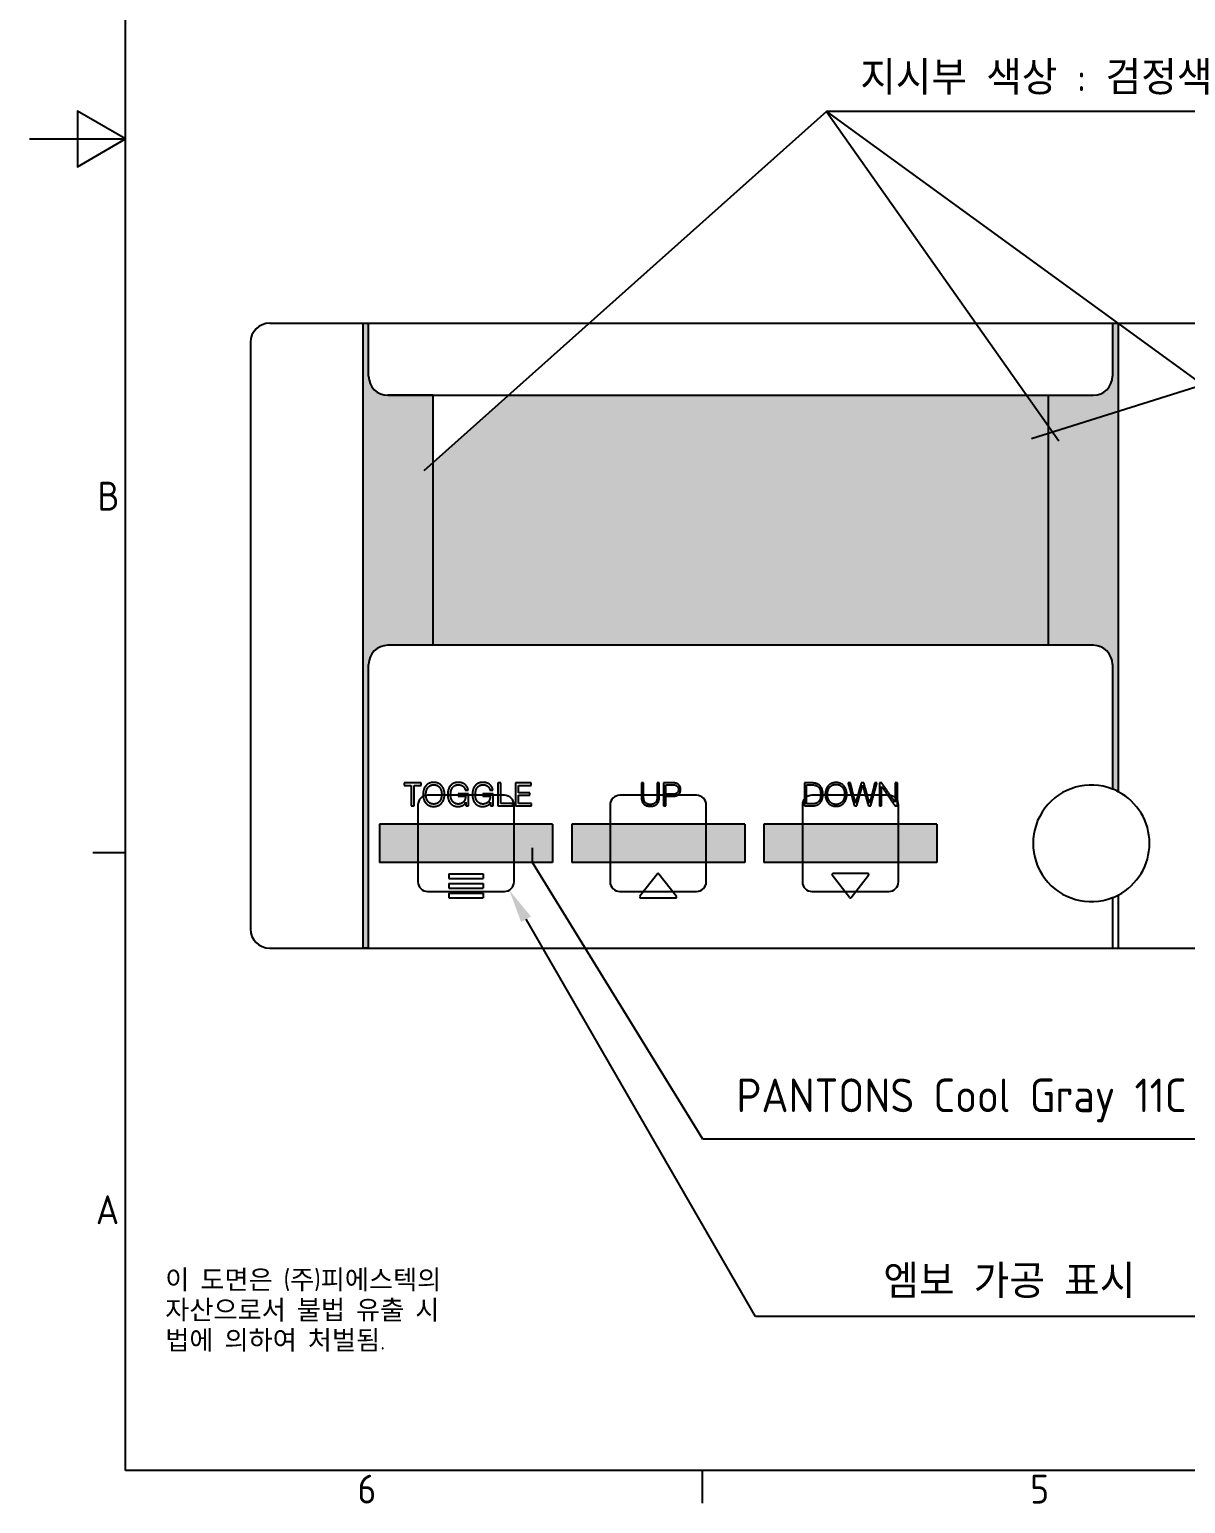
# Model space of a CAD drawing. Header units: millimetres. Extents: x 0 to 420, y 212 to 509.
# Drawn here: x 0 to 120.3, y 218.4 to 371.7 of the extents above; entities that cross this region are included whole.
import ezdxf

# ---------------------------------------------------------------- set-up
doc = ezdxf.new("R2010")
doc.units = ezdxf.units.MM
for name, color, linetype, lineweight in [('AM_5', 3, 'Continuous', 25), ('경계(ISO)', 7, 'Continuous', 25), ('기호(ISO)', 5, 'Continuous', 25)]:
    doc.layers.add(name, color=color, linetype=linetype, lineweight=lineweight)
doc.layers.add('Make2D$visible$lines', color=4, linetype='Continuous')
doc.styles.get("Standard").update_dxf_attribs({"font": 'ISOCP.SHX', "bigfont": 'WHGTXT.SHX'})
doc.styles.add('문자 텍스트_PSTEK_POSCO', font='isocp.shx')

# ---------------------------------------------------------------- blocks, each defined once
blk = doc.blocks.new('경계 Default Border')
at = {"layer": '경계(ISO)'}
for p, q in [((10, 74.25), (6.6, 74.25)), ((70, 10), (70, 6.6))]:
    blk.add_line(p, q, dxfattribs=at)
at = {"layer": '경계(ISO)', "flags": 128}
for points in [[(10, 10), (10, 287), (410, 287), (410, 10), (10, 10)], [(0, 148.5), (10, 148.5), (5, 151.39), (5, 145.61), (10, 148.5)]]:
    blk.add_lwpolyline(points, dxfattribs=at)
at = {"layer": '경계(ISO)', "color": 2, "char_height": 3, "attachment_point": 7, "style": '문자 텍스트_PSTEK_POSCO'}
for s, insert in [('B', (7.08, 109.85)), ('A', (6.91, 35.62)), ('6', (34.14, 6.57)), ('5', (104.14, 6.57))]:
    blk.add_mtext(s, dxfattribs=dict(at, insert=insert))
blk = doc.blocks.new('*S16')
at = {"layer": 'AM_5'}
for p, q in [((52.33, 285.04), (52.33, 286.59)), ((70.08, 256.27), (52.33, 285.04)), ((123.76, 256.27), (70.08, 256.27))]:
    blk.add_line(p, q, dxfattribs=at)
at = {"layer": 'AM_5', "color": 2, "insert": (73.58, 258.02), "char_height": 3.5, "attachment_point": 7}
blk.add_mtext('PANTONS Cool Gray 11C', dxfattribs=at)
blk = doc.blocks.new('*S19')
at = {"layer": 'AM_5'}
for p, q in [((75.56, 237.81), (51.68, 279.14)), ((134.69, 237.81), (75.56, 237.81))]:
    blk.add_line(p, q, dxfattribs=at)
at = {"layer": 'AM_5', "linetype": 'Continuous'}
blk.add_trace([(52.18, 279.43), (51.17, 278.85), (49.93, 282.17)], dxfattribs=at)
at = {"layer": 'AM_5', "color": 2, "insert": (134.69, 239.73), "char_height": 3.5, "attachment_point": 9}
blk.add_mtext('엠보 가공 표시   "     "', dxfattribs=at)
blk = doc.blocks.new('*S20')
at = {"layer": 'AM_5'}
for p, q in [((82.95, 363.16), (41.05, 325.77)), ((95.49, 363.16), (82.95, 363.16))]:
    blk.add_line(p, q, dxfattribs=at)
at = {"layer": 'AM_5', "linetype": 'Continuous'}
blk.add_trace([(40.66, 326.21), (41.43, 325.34), (38.43, 323.44)], dxfattribs=at)
blk = doc.blocks.new('*S21')
at = {"layer": 'AM_5'}
for p, q in [((128.92, 363.16), (82.95, 363.16)), ((82.95, 363.16), (107.13, 328.91))]:
    blk.add_line(p, q, dxfattribs=at)
at = {"layer": 'AM_5', "linetype": 'Continuous'}
blk.add_trace([(106.65, 328.57), (107.61, 329.24), (109.15, 326.05)], dxfattribs=at)
at = {"layer": 'AM_5', "color": 2, "insert": (86.45, 364.91), "char_height": 3.5, "attachment_point": 7}
blk.add_mtext('지시부 색상 : 검정색 ', dxfattribs=at)
blk = doc.blocks.new('*S22')
at = {"layer": 'AM_5'}
for p, q in [((93.23, 363.16), (82.95, 363.16)), ((82.95, 363.16), (127, 331.15))]:
    blk.add_line(p, q, dxfattribs=at)
at = {"layer": 'AM_5', "linetype": 'Continuous'}
blk.add_trace([(126.66, 330.68), (127.34, 331.63), (129.83, 329.1)], dxfattribs=at)
blk = doc.blocks.new('*S24')
at = {"layer": 'AM_5'}
for p, q in [((170.58, 349.99), (104.28, 329.11)), ((192.96, 349.99), (170.58, 349.99))]:
    blk.add_line(p, q, dxfattribs=at)
at = {"layer": 'AM_5', "linetype": 'Continuous'}
blk.add_trace([(104.11, 329.67), (104.46, 328.55), (100.94, 328.06)], dxfattribs=at)

msp = doc.modelspace()

# ---------------------------------------------------------------- hatches: boundary and pattern name
h = msp.add_hatch(color=250)
h.dxf.hatch_style = 1
h.paths.add_polyline_path([(41.997, 333.639), (37.297, 333.639, -0.4142136), (35.297, 335.639), (35.297, 341.139), (34.697, 341.139), (34.697, 276.139), (35.297, 276.139), (35.297, 305.639, -0.4142136), (37.297, 307.639), (41.997, 307.639)])
h = msp.add_hatch(color=250)
h.dxf.hatch_style = 1
h.paths.add_polyline_path([(113.297, 341.139), (112.697, 341.139), (112.697, 335.639, -0.4142136), (110.697, 333.639), (105.997, 333.639), (105.997, 307.639), (110.697, 307.639, -0.4142136), (112.697, 305.639), (112.697, 292.686, -0.0271986), (113.297, 292.414)])
h = msp.add_hatch(color=1)
h.dxf.hatch_style = 1
h.paths.add_polyline_path([(105.997, 307.639), (105.997, 333.639), (49.864, 333.639), (41.997, 326.62), (41.997, 307.639)])
h = msp.add_hatch(color=252)
h.dxf.hatch_style = 1
h.paths.add_polyline_path([(94.427, 289.039), (90.427, 289.039), (90.427, 285.039), (94.427, 285.039)])
h.paths.add_polyline_path([(90.427, 289.039), (80.427, 289.039), (80.427, 285.039), (90.427, 285.039)])
h.paths.add_polyline_path([(80.427, 289.039), (76.427, 289.039), (76.427, 285.039), (80.427, 285.039)])
h.paths.add_polyline_path([(74.427, 289.039), (70.427, 289.039), (70.427, 285.039), (74.427, 285.039)])
h.paths.add_polyline_path([(70.427, 289.039), (60.427, 289.039), (60.427, 285.039), (70.427, 285.039)])
h.paths.add_polyline_path([(60.427, 289.039), (56.427, 289.039), (56.427, 285.039), (60.427, 285.039)])
h.paths.add_polyline_path([(54.427, 289.039), (50.427, 289.039), (50.427, 285.039), (54.427, 285.039)])
h.paths.add_polyline_path([(50.427, 289.039), (40.427, 289.039), (40.427, 285.039), (50.427, 285.039)])
h.paths.add_polyline_path([(40.427, 289.039), (36.427, 289.039), (36.427, 285.039), (40.427, 285.039)])

# ---------------------------------------------------------------- linework, layer by layer
for p, q in [((24.997, 341.139), (205.997, 341.139)), ((34.697, 341.139), (34.697, 276.139)), ((34.697, 341.139), (35.297, 341.139)), ((35.297, 335.639), (35.297, 341.139)), ((112.697, 341.139), (112.697, 335.639)), ((112.697, 341.139), (113.297, 341.139)), ((113.297, 341.139), (113.297, 292.414)), ((22.997, 339.139), (22.997, 278.139)), ((37.297, 333.639), (105.997, 333.639)), ((41.997, 333.639), (37.297, 333.639)), ((41.997, 307.639), (41.997, 333.639)), ((105.997, 333.639), (105.997, 307.639)), ((105.997, 333.639), (110.697, 333.639)), ((105.997, 307.639), (37.297, 307.639)), ((41.997, 307.639), (37.297, 307.639)), ((110.697, 307.639), (105.997, 307.639)), ((35.297, 276.139), (35.297, 305.639)), ((112.697, 305.639), (112.697, 292.686)), ((36.427, 289.039), (36.427, 285.039)), ((54.427, 289.039, -0.005), (36.427, 289.039, -0.005)), ((54.427, 289.039), (54.427, 285.039)), ((56.427, 289.039, -0.005), (56.427, 285.039, -0.005)), ((74.427, 289.039, -0.005), (56.427, 289.039, -0.005)), ((74.427, 289.039, -0.005), (74.427, 285.039, -0.005)), ((76.427, 289.039, -0.005), (76.427, 285.039, -0.005)), ((94.427, 289.039, -0.005), (76.427, 289.039, -0.005)), ((94.427, 289.039, -0.005), (94.427, 285.039, -0.005)), ((54.427, 285.039, -0.005), (36.427, 285.039, -0.005)), ((43.627, 283.867, -0.01), (47.227, 283.867, -0.01)), ((43.627, 283.867, -0.01), (43.627, 283.367, -0.01)), ((47.227, 283.867, -0.01), (47.227, 283.367, -0.01)), ((74.427, 285.039, -0.005), (56.427, 285.039, -0.005)), ((65.349, 283.861, -0.01), (63.527, 281.529, -0.01)), ((65.506, 283.861, -0.01), (67.328, 281.529, -0.01)), ((94.427, 285.039, -0.005), (76.427, 285.039, -0.005)), ((85.349, 281.406, -0.01), (83.527, 283.738, -0.01)), ((87.249, 283.899, -0.01), (83.605, 283.899, -0.01)), ((85.506, 281.406, -0.01), (87.328, 283.738, -0.01)), ((43.627, 283.367, -0.01), (47.227, 283.367, -0.01)), ((43.627, 282.867, -0.01), (47.227, 282.867, -0.01)), ((43.627, 282.867, -0.01), (43.627, 282.367, -0.01)), ((43.627, 282.367, -0.01), (47.227, 282.367, -0.01)), ((47.227, 282.867, -0.01), (47.227, 282.367, -0.01)), ((43.627, 281.867, -0.01), (47.227, 281.867, -0.01)), ((43.627, 281.867, -0.01), (43.627, 281.367, -0.01)), ((43.627, 281.367, -0.01), (47.227, 281.367, -0.01)), ((47.227, 281.867, -0.01), (47.227, 281.367, -0.01)), ((63.605, 281.367, -0.01), (67.249, 281.367, -0.01)), ((112.697, 281.392), (112.697, 276.139)), ((113.297, 281.664), (113.297, 276.139)), ((24.997, 276.139), (205.997, 276.139)), ((35.297, 276.139), (34.697, 276.139))]:
    msp.add_line(p, q)
at = {"color": 6}
for points in [[(41.427, 282.039), (49.427, 282.039, 0.4142136), (50.427, 283.039), (50.427, 291.039, 0.4142136), (49.427, 292.039), (41.427, 292.039, 0.4142136), (40.427, 291.039), (40.427, 283.039, 0.4142136)], [(61.427, 282.039), (69.427, 282.039, 0.4142136), (70.427, 283.039), (70.427, 291.039, 0.4142136), (69.427, 292.039), (61.427, 292.039, 0.4142136), (60.427, 291.039), (60.427, 283.039, 0.4142136)], [(81.427, 282.039), (89.427, 282.039, 0.4142136), (90.427, 283.039), (90.427, 291.039, 0.4142136), (89.427, 292.039), (81.427, 292.039, 0.4142136), (80.427, 291.039), (80.427, 283.039, 0.4142136)]]:
    msp.add_lwpolyline(points, format="xyb", close=True, dxfattribs=at)
for centre, radius, start, end in [((24.997, 339.139), 2, 90, 180), ((37.297, 335.639), 2, 180, 270), ((110.697, 335.639), 2, 270, 0), ((37.297, 305.639), 2, 90, 180), ((110.697, 305.639), 2, 360, 90), ((110.497, 287.039, -0.005), 6.06, 68.71477, 291.28523), ((110.497, 287.039, -0.005), 6.06, 62.48286, 68.71477), ((110.497, 287.039, -0.005), 6.06, 297.51714, 62.48286), ((65.427, 283.799, -0.01), 0.1, 38, 142), ((83.605, 283.799, -0.01), 0.1, 90, 218), ((87.249, 283.799, -0.01), 0.1, 322, 90), ((63.605, 281.467, -0.01), 0.1, 142, 270), ((67.249, 281.467, -0.01), 0.1, 270, 38), ((85.427, 281.467, -0.01), 0.1, 218, 322), ((24.997, 278.139), 2, 180, 270)]:
    msp.add_arc(centre, radius, start, end)
for centre, start, end in [((110.497, 287.039, -0.01), 62.48286, 68.71477), ((110.497, 287.039, -0.005), 291.28523, 297.51714)]:
    msp.add_arc(centre, 6.06, start, end, dxfattribs=at)
at = {"layer": 'Make2D$visible$lines'}
for points in [[(40.758, 293.32, -0.003), (39.875, 293.32, -0.003), (38.991, 293.32, -0.003)], [(38.991, 293.32, -0.003), (38.991, 293.194, -0.003), (38.991, 293.068, -0.003)], [(38.991, 293.068, -0.003), (39.358, 293.068, -0.003), (39.725, 293.068, -0.003)], [(39.725, 293.068, -0.003), (39.725, 292.003, -0.003), (39.725, 290.939, -0.003)], [(40.024, 290.939, -0.003), (40.024, 292.003, -0.003), (40.024, 293.068, -0.003)], [(40.024, 293.068, -0.003), (40.391, 293.068, -0.003), (40.758, 293.068, -0.003)], [(40.758, 293.068, -0.003), (40.758, 293.194, -0.003), (40.758, 293.32, -0.003)], [(49.044, 293.32, -0.003), (48.894, 293.32, -0.003), (48.744, 293.32, -0.003)], [(48.744, 293.32, -0.003), (48.744, 292.13, -0.003), (48.744, 290.939, -0.003)], [(49.044, 291.191, -0.003), (49.044, 292.256, -0.003), (49.044, 293.32, -0.003)], [(52.211, 293.32, -0.003), (51.4, 293.32, -0.003), (50.589, 293.32, -0.003)], [(50.589, 293.32, -0.003), (50.589, 292.13, -0.003), (50.589, 290.939, -0.003)], [(50.889, 292.295, -0.003), (50.889, 292.682, -0.003), (50.889, 293.068, -0.003)], [(50.889, 293.068, -0.003), (51.55, 293.068, -0.003), (52.211, 293.068, -0.003)], [(52.211, 293.068, -0.003), (52.211, 293.194, -0.003), (52.211, 293.32, -0.003)], [(63.911, 293.322, -0.003), (63.798, 293.322, -0.003), (63.685, 293.322, -0.003)], [(65.542, 293.322, -0.003), (65.429, 293.322, -0.003), (65.315, 293.322, -0.003)], [(65.992, 293.32, -0.003), (65.992, 292.13, -0.003), (65.992, 290.939, -0.003)], [(66.219, 292.151, -0.003), (66.219, 292.638, -0.003), (66.219, 293.125, -0.003)], [(81.47, 293.32, -0.003), (81.058, 293.32, -0.003), (80.645, 293.32, -0.003)], [(80.645, 293.32, -0.003), (80.645, 292.13, -0.003), (80.645, 290.94, -0.003)], [(80.872, 291.136, -0.003), (80.872, 292.13, -0.003), (80.872, 293.125, -0.003)], [(85.426, 293.322, -0.003), (85.304, 293.322, -0.003), (85.183, 293.322, -0.003)], [(85.183, 293.322, -0.003), (85.513, 292.13, -0.003), (85.843, 290.939, -0.003)], [(85.969, 291.229, -0.003), (85.698, 292.276, -0.003), (85.426, 293.322, -0.003)], [(86.553, 293.322, -0.003), (86.261, 292.276, -0.003), (85.969, 291.229, -0.003)], [(86.089, 290.939, -0.003), (86.391, 292.008, -0.003), (86.693, 293.078, -0.003)], [(86.836, 293.322, -0.003), (86.694, 293.322, -0.003), (86.553, 293.322, -0.003)], [(86.693, 293.078, -0.003), (86.996, 292.008, -0.003), (87.3, 290.939, -0.003)], [(87.423, 291.229, -0.003), (87.129, 292.276, -0.003), (86.836, 293.322, -0.003)], [(87.97, 293.322, -0.003), (87.696, 292.276, -0.003), (87.423, 291.229, -0.003)], [(87.54, 290.939, -0.003), (87.868, 292.13, -0.003), (88.196, 293.322, -0.003)], [(88.196, 293.322, -0.003), (88.083, 293.322, -0.003), (87.97, 293.322, -0.003)], [(88.699, 293.322, -0.003), (88.572, 293.322, -0.003), (88.445, 293.322, -0.003)], [(88.445, 293.322, -0.003), (88.445, 292.13, -0.003), (88.445, 290.939, -0.003)], [(88.672, 290.939, -0.003), (88.674, 291.947, -0.003), (88.675, 292.955, -0.003)], [(88.675, 292.955, -0.003), (89.37, 291.947, -0.003), (90.065, 290.939, -0.003)], [(90.088, 291.306, -0.003), (89.393, 292.314, -0.003), (88.699, 293.322, -0.003)], [(90.091, 293.322, -0.003), (90.09, 292.314, -0.003), (90.088, 291.306, -0.003)], [(90.318, 293.322, -0.003), (90.205, 293.322, -0.003), (90.091, 293.322, -0.003)], [(90.318, 290.939, -0.003), (90.318, 292.13, -0.003), (90.318, 293.322, -0.003)], [(45.67, 292.201, -0.003), (45.135, 292.201, -0.003), (44.601, 292.201, -0.003)], [(44.601, 292.201, -0.003), (44.601, 292.074, -0.003), (44.601, 291.948, -0.003)], [(44.601, 291.948, -0.003), (44.991, 291.948, -0.003), (45.382, 291.948, -0.003)], [(45.347, 292.584, -0.003), (45.496, 292.584, -0.003), (45.645, 292.584, -0.003)], [(45.401, 291.335, -0.003), (45.401, 291.137, -0.003), (45.401, 290.939, -0.003)], [(45.67, 290.939, -0.003), (45.67, 291.57, -0.003), (45.67, 292.201, -0.003)], [(48.24, 292.201, -0.003), (47.705, 292.201, -0.003), (47.171, 292.201, -0.003)], [(47.171, 292.201, -0.003), (47.171, 292.074, -0.003), (47.171, 291.948, -0.003)], [(47.171, 291.948, -0.003), (47.562, 291.948, -0.003), (47.952, 291.948, -0.003)], [(47.918, 292.584, -0.003), (48.067, 292.584, -0.003), (48.215, 292.584, -0.003)], [(47.972, 291.335, -0.003), (47.972, 291.137, -0.003), (47.972, 290.939, -0.003)], [(48.24, 290.939, -0.003), (48.24, 291.57, -0.003), (48.24, 292.201, -0.003)], [(52.083, 292.295, -0.003), (51.486, 292.295, -0.003), (50.889, 292.295, -0.003)], [(50.889, 291.191, -0.003), (50.889, 291.617, -0.003), (50.889, 292.043, -0.003)], [(50.889, 292.043, -0.003), (51.486, 292.043, -0.003), (52.083, 292.043, -0.003)], [(52.083, 292.043, -0.003), (52.083, 292.169, -0.003), (52.083, 292.295, -0.003)], [(66.219, 290.939, -0.003), (66.219, 291.447, -0.003), (66.219, 291.956, -0.003)], [(39.725, 290.939, -0.003), (39.875, 290.939, -0.003), (40.024, 290.939, -0.003)], [(45.401, 290.939, -0.003), (45.536, 290.939, -0.003), (45.67, 290.939, -0.003)], [(47.972, 290.939, -0.003), (48.106, 290.939, -0.003), (48.24, 290.939, -0.003)], [(48.744, 290.939, -0.003), (49.515, 290.939, -0.003), (50.286, 290.939, -0.003)], [(50.286, 291.191, -0.003), (49.665, 291.191, -0.003), (49.044, 291.191, -0.003)], [(50.286, 290.939, -0.003), (50.286, 291.065, -0.003), (50.286, 291.191, -0.003)], [(50.589, 290.939, -0.003), (51.416, 290.939, -0.003), (52.243, 290.939, -0.003)], [(52.243, 291.191, -0.003), (51.566, 291.191, -0.003), (50.889, 291.191, -0.003)], [(52.243, 290.939, -0.003), (52.243, 291.065, -0.003), (52.243, 291.191, -0.003)], [(65.992, 290.939, -0.003), (66.106, 290.939, -0.003), (66.219, 290.939, -0.003)], [(80.645, 290.94, -0.003), (81.058, 290.94, -0.003), (81.47, 290.94, -0.003)], [(85.843, 290.939, -0.003), (85.966, 290.939, -0.003), (86.089, 290.939, -0.003)], [(87.3, 290.939, -0.003), (87.42, 290.939, -0.003), (87.54, 290.939, -0.003)], [(88.445, 290.939, -0.003), (88.559, 290.939, -0.003), (88.672, 290.939, -0.003)], [(90.065, 290.939, -0.003), (90.192, 290.939, -0.003), (90.318, 290.939, -0.003)]]:
    msp.add_open_spline(points, degree=2, dxfattribs=at)
for points, weights, knots in [([(43.194, 292.126, -0.003), (43.196, 292.375, -0.003), (43.124, 292.612, -0.003), (43.056, 292.833, -0.003), (42.91, 293.012, -0.003), (42.761, 293.191, -0.003), (42.549, 293.285, -0.003), (42.313, 293.388, -0.003), (42.055, 293.383, -0.003), (41.812, 293.387, -0.003), (41.59, 293.287, -0.003), (41.384, 293.193, -0.003), (41.241, 293.017, -0.003), (41.096, 292.838, -0.003), (41.027, 292.617, -0.003), (40.953, 292.377, -0.003), (40.955, 292.126, -0.003)], [1, 0.988558231012, 1, 0.980821970366, 1, 0.973650772568, 1, 0.97708571506, 1, 0.976006851547, 1, 0.973999354789, 1, 0.982088549591, 1, 0.988033903574, 1], [6.3123179, 6.3123179, 6.3123179, 6.7229892, 6.7229892, 7.1034244, 7.1034244, 7.4836426, 7.4836426, 7.9063392, 7.9063392, 8.3057368, 8.3057368, 8.6760655, 8.6760655, 9.0566907, 9.0566907, 9.4714912, 9.4714912, 9.4714912]), ([(42.068, 291.128, -0.003), (41.881, 291.124, -0.003), (41.71, 291.203, -0.003), (41.557, 291.278, -0.003), (41.456, 291.417, -0.003), (41.351, 291.562, -0.003), (41.305, 291.736, -0.003), (41.253, 291.928, -0.003), (41.254, 292.126, -0.003), (41.253, 292.325, -0.003), (41.305, 292.516, -0.003), (41.351, 292.69, -0.003), (41.457, 292.836, -0.003), (41.557, 292.975, -0.003), (41.71, 293.053, -0.003)], [1, 0.97376962427, 1, 0.970173088015, 1, 0.983571486181, 1, 0.99076400752, 1, 0.990783724209, 1, 0.983548068458, 1, 0.972564830808, 1], [4.8701129, 4.8701129, 4.8701129, 5.1772962, 5.1772962, 5.4565345, 5.4565345, 5.7529726, 5.7529726, 6.081917, 6.081917, 6.4102463, 6.4102463, 6.7072417, 6.7072417, 6.9874991, 6.9874991, 6.9874991]), ([(41.71, 293.053, -0.003), (41.876, 293.135, -0.003), (42.061, 293.131, -0.003), (42.432, 293.148, -0.003), (42.671, 292.864, -0.003), (42.918, 292.536, -0.003), (42.894, 292.126, -0.003), (42.896, 291.931, -0.003), (42.846, 291.742, -0.003), (42.801, 291.568, -0.003), (42.695, 291.424, -0.003), (42.592, 291.284, -0.003), (42.436, 291.207, -0.003), (42.261, 291.124, -0.003), (42.068, 291.128, -0.003)], [1, 0.971339990424, 1, 0.896910275354, 1, 0.938462478034, 1, 0.99132513456, 1, 0.982209027531, 1, 0.971956934949, 1, 0.972762729692, 1], [2.1173862, 2.1173862, 2.1173862, 2.4205038, 2.4205038, 2.9948763, 2.9948763, 3.65048, 3.65048, 3.9746604, 3.9746604, 4.2696671, 4.2696671, 4.5538703, 4.5538703, 4.8701129, 4.8701129, 4.8701129]), ([(45.645, 292.584, -0.003), (45.594, 292.956, -0.003), (45.297, 293.186, -0.003), (44.996, 293.395, -0.003), (44.63, 293.383, -0.003), (44.378, 293.388, -0.003), (44.147, 293.29, -0.003), (43.941, 293.201, -0.003), (43.799, 293.027, -0.003), (43.657, 292.85, -0.003), (43.593, 292.633, -0.003), (43.522, 292.393, -0.003), (43.525, 292.142, -0.003), (43.525, 291.53, -0.003), (43.811, 291.203, -0.003), (44.112, 290.859, -0.003), (44.569, 290.876, -0.003), (44.864, 290.864, -0.003), (45.127, 291.001, -0.003), (45.335, 291.109, -0.003), (45.401, 291.335, -0.003)], [1, 0.925567984418, 1, 0.949188922821, 1, 0.977933218709, 1, 0.971915898031, 1, 0.980856198281, 1, 0.989126038938, 1, 1, 1, 0.902391592674, 1, 0.966216763572, 1, 0.91954807313, 1], [5.1787213, 5.1787213, 5.1787213, 5.7731231, 5.7731231, 6.3625458, 6.3625458, 6.7754361, 6.7754361, 7.1422819, 7.1422819, 7.5151921, 7.5151921, 7.9293878, 7.9293878, 8.9293878, 8.9293878, 9.6402256, 9.6402256, 10.1221523, 10.1221523, 10.4924187, 10.4924187, 10.4924187]), ([(45.382, 291.948, -0.003), (45.383, 291.721, -0.003), (45.285, 291.516, -0.003), (45.192, 291.322, -0.003), (45.002, 291.222, -0.003), (44.821, 291.127, -0.003), (44.616, 291.128, -0.003), (44.445, 291.126, -0.003), (44.29, 291.198, -0.003), (44.142, 291.269, -0.003), (44.039, 291.397, -0.003), (43.931, 291.53, -0.003), (43.879, 291.694, -0.003), (43.823, 291.87, -0.003), (43.825, 292.056, -0.003), (43.822, 292.283, -0.003), (43.875, 292.505, -0.003), (43.919, 292.689, -0.003), (44.028, 292.844, -0.003), (44.127, 292.984, -0.003), (44.282, 293.057, -0.003), (44.455, 293.136, -0.003), (44.646, 293.131, -0.003), (44.894, 293.136, -0.003), (45.096, 292.991, -0.003), (45.302, 292.838, -0.003), (45.347, 292.584, -0.003)], [1, 0.975065634302, 1, 0.949683545688, 1, 0.97088771388, 1, 0.974568389385, 1, 0.975586735188, 1, 0.982435705912, 1, 0.987629607144, 1, 0.992308406818, 1, 0.982079138088, 1, 0.968449990801, 1, 0.974885129466, 1, 0.949177915074, 1, 0.929493003565, 1], [0.6508742, 0.6508742, 0.6508742, 1.0233972, 1.0233972, 1.3691549, 1.3691549, 1.7033468, 1.7033468, 1.983781, 1.983781, 2.2526066, 2.2526066, 2.5352737, 2.5352737, 2.8415823, 2.8415823, 3.2191464, 3.2191464, 3.5312022, 3.5312022, 3.810403, 3.810403, 4.1226967, 4.1226967, 4.5222948, 4.5222948, 4.9304857, 4.9304857, 4.9304857]), ([(48.215, 292.584, -0.003), (48.164, 292.956, -0.003), (47.867, 293.186, -0.003), (47.566, 293.395, -0.003), (47.2, 293.383, -0.003), (46.949, 293.388, -0.003), (46.717, 293.29, -0.003), (46.512, 293.201, -0.003), (46.37, 293.027, -0.003), (46.227, 292.85, -0.003), (46.163, 292.633, -0.003), (46.093, 292.393, -0.003), (46.095, 292.142, -0.003), (46.095, 291.53, -0.003), (46.382, 291.203, -0.003), (46.682, 290.859, -0.003), (47.139, 290.876, -0.003), (47.435, 290.864, -0.003), (47.697, 291.001, -0.003), (47.906, 291.109, -0.003), (47.972, 291.335, -0.003)], [1, 0.925567984418, 1, 0.949188922821, 1, 0.977933218709, 1, 0.971915898031, 1, 0.980856198281, 1, 0.989126038938, 1, 1, 1, 0.902391592674, 1, 0.966216763572, 1, 0.919548073131, 1], [5.1787213, 5.1787213, 5.1787213, 5.7731231, 5.7731231, 6.3625458, 6.3625458, 6.7754361, 6.7754361, 7.1422819, 7.1422819, 7.5151921, 7.5151921, 7.9293878, 7.9293878, 8.9293878, 8.9293878, 9.6402256, 9.6402256, 10.1221523, 10.1221523, 10.4924187, 10.4924187, 10.4924187]), ([(47.952, 291.948, -0.003), (47.953, 291.721, -0.003), (47.856, 291.516, -0.003), (47.762, 291.322, -0.003), (47.573, 291.222, -0.003), (47.391, 291.127, -0.003), (47.187, 291.128, -0.003), (47.015, 291.126, -0.003), (46.86, 291.198, -0.003), (46.712, 291.269, -0.003), (46.609, 291.397, -0.003), (46.501, 291.53, -0.003), (46.45, 291.694, -0.003), (46.394, 291.87, -0.003), (46.395, 292.056, -0.003), (46.392, 292.283, -0.003), (46.446, 292.505, -0.003), (46.489, 292.689, -0.003), (46.598, 292.844, -0.003), (46.697, 292.984, -0.003), (46.852, 293.057, -0.003), (47.026, 293.136, -0.003), (47.216, 293.131, -0.003), (47.464, 293.136, -0.003), (47.666, 292.991, -0.003), (47.873, 292.838, -0.003), (47.918, 292.584, -0.003)], [1, 0.975065634302, 1, 0.949683545688, 1, 0.97088771388, 1, 0.974568389386, 1, 0.975586735188, 1, 0.982435705912, 1, 0.987629607144, 1, 0.992308406818, 1, 0.982079138088, 1, 0.968449990801, 1, 0.974885129466, 1, 0.949177915074, 1, 0.929493003565, 1], [0.6508742, 0.6508742, 0.6508742, 1.0233972, 1.0233972, 1.3691549, 1.3691549, 1.7033468, 1.7033468, 1.983781, 1.983781, 2.2526066, 2.2526066, 2.5352737, 2.5352737, 2.8415823, 2.8415823, 3.2191464, 3.2191464, 3.5312022, 3.5312022, 3.810403, 3.810403, 4.1226967, 4.1226967, 4.5222948, 4.5222948, 4.9304857, 4.9304857, 4.9304857]), ([(63.685, 293.322, -0.003), (63.685, 292.562, -0.003), (63.685, 291.801, -0.003), (63.67, 291.442, -0.003), (63.899, 291.165, -0.003), (64.118, 290.905, -0.003), (64.612, 290.894, -0.003)], [1, 1, 1, 0.933363532954, 1, 1, 1], [2.6551085, 2.6551085, 2.6551085, 3.6551085, 3.6551085, 4.2280228, 4.2280228, 5.2280228, 5.2280228, 5.2280228]), ([(64.612, 291.09, -0.003), (64.317, 291.067, -0.003), (64.096, 291.263, -0.003), (63.912, 291.441, -0.003), (63.911, 291.851, -0.003), (63.911, 292.587, -0.003), (63.911, 293.322, -0.003)], [1, 0.920787027499, 1, 1, 1, 1, 1], [10.4585291, 10.4585291, 10.4585291, 10.9246616, 10.9246616, 11.9246616, 11.9246616, 12.9246616, 12.9246616, 12.9246616]), ([(64.612, 290.894, -0.003), (65.107, 290.905, -0.003), (65.327, 291.165, -0.003), (65.557, 291.442, -0.003), (65.542, 291.801, -0.003), (65.542, 292.562, -0.003), (65.542, 293.322, -0.003)], [1, 1, 1, 0.933070818813, 1, 1, 1], [5.2280228, 5.2280228, 5.2280228, 6.2280228, 6.2280228, 6.8011093, 6.8011093, 7.8011093, 7.8011093, 7.8011093]), ([(65.315, 293.322, -0.003), (65.315, 292.587, -0.003), (65.315, 291.851, -0.003), (65.315, 291.441, -0.003), (65.131, 291.263, -0.003), (64.908, 291.067, -0.003), (64.612, 291.09, -0.003)], [1, 1, 1, 1, 1, 0.92120924598, 1], [7.9900853, 7.9900853, 7.9900853, 8.9900853, 8.9900853, 9.9900853, 9.9900853, 10.4585291, 10.4585291, 10.4585291]), ([(67.758, 292.638, -0.003), (67.772, 292.932, -0.003), (67.564, 293.141, -0.003), (67.343, 293.334, -0.003), (67.05, 293.32, -0.003), (66.521, 293.32, -0.003), (65.992, 293.32, -0.003)], [1, 0.915067146168, 1, 0.927739228376, 1, 1, 1], [4.9475042, 4.9475042, 4.9475042, 5.4093515, 5.4093515, 5.8742903, 5.8742903, 6.8742903, 6.8742903, 6.8742903]), ([(66.219, 293.125, -0.003), (66.61, 293.125, -0.003), (67, 293.125, -0.003), (67.214, 293.136, -0.003), (67.383, 293.004, -0.003), (67.544, 292.856, -0.003), (67.531, 292.638, -0.003)], [1, 1, 1, 0.936897579583, 1, 0.903894934156, 1], [2.4935461, 2.4935461, 2.4935461, 3.4935461, 3.4935461, 3.8354552, 3.8354552, 4.1753848, 4.1753848, 4.1753848]), ([(83.937, 293.366, -0.003), (83.375, 293.35, -0.003), (83.095, 292.991, -0.003), (82.802, 292.61, -0.003), (82.815, 292.13, -0.003), (82.802, 291.651, -0.003), (83.095, 291.27, -0.003), (83.375, 290.911, -0.003), (83.937, 290.894, -0.003)], [1, 1, 1, 0.942615534252, 1, 0.942619095166, 1, 1, 1], [5.5374687, 5.5374687, 5.5374687, 6.5374687, 6.5374687, 7.3063499, 7.3063499, 8.0752433, 8.0752433, 9.0752433, 9.0752433, 9.0752433]), ([(83.937, 291.09, -0.003), (83.509, 291.072, -0.003), (83.253, 291.416, -0.003), (83.031, 291.739, -0.003), (83.041, 292.13, -0.003), (83.031, 292.522, -0.003), (83.253, 292.845, -0.003), (83.509, 293.189, -0.003), (83.937, 293.171, -0.003)], [1, 0.884160276701, 1, 0.951110061584, 1, 0.951106599301, 1, 0.884165679935, 1], [5.149249, 5.149249, 5.149249, 5.8064663, 5.8064663, 6.4377312, 6.4377312, 7.0689837, 7.0689837, 7.7261934, 7.7261934, 7.7261934]), ([(83.937, 290.894, -0.003), (84.497, 290.911, -0.003), (84.777, 291.27, -0.003), (85.069, 291.651, -0.003), (85.057, 292.13, -0.003), (85.069, 292.61, -0.003), (84.777, 292.991, -0.003), (84.497, 293.35, -0.003), (83.937, 293.366, -0.003)], [1, 1, 1, 0.942815498518, 1, 0.942811911435, 1, 1, 1], [9.0752433, 9.0752433, 9.0752433, 10.0752433, 10.0752433, 10.8439837, 10.8439837, 11.612712, 11.612712, 12.612712, 12.612712, 12.612712]), ([(83.937, 293.171, -0.003), (84.364, 293.188, -0.003), (84.618, 292.845, -0.003), (84.84, 292.522, -0.003), (84.83, 292.13, -0.003), (84.84, 291.739, -0.003), (84.618, 291.416, -0.003), (84.364, 291.073, -0.003), (83.937, 291.09, -0.003)], [1, 0.883831142078, 1, 0.951330813973, 1, 0.951334165713, 1, 0.883826055028, 1], [2.5769443, 2.5769443, 2.5769443, 3.2319754, 3.2319754, 3.8630867, 3.8630867, 4.4942105, 4.4942105, 5.149249, 5.149249, 5.149249]), ([(40.955, 292.126, -0.003), (40.953, 291.878, -0.003), (41.025, 291.64, -0.003), (41.092, 291.421, -0.003), (41.235, 291.242, -0.003), (41.378, 291.065, -0.003), (41.586, 290.972, -0.003), (41.815, 290.871, -0.003), (42.065, 290.876, -0.003), (42.32, 290.871, -0.003), (42.554, 290.974, -0.003), (42.765, 291.069, -0.003), (42.911, 291.247, -0.003), (43.056, 291.425, -0.003), (43.124, 291.645, -0.003), (43.196, 291.88, -0.003), (43.194, 292.126, -0.003)], [1, 0.988416429679, 1, 0.982161850455, 1, 0.972624535152, 1, 0.976740734098, 1, 0.976707514871, 1, 0.973346120209, 1, 0.98166141352, 1, 0.988365684879, 1], [3.1591733, 3.1591733, 3.1591733, 3.5703015, 3.5703015, 3.9478771, 3.9478771, 4.3194888, 4.3194888, 4.7298976, 4.7298976, 5.1494017, 5.1494017, 5.5270391, 5.5270391, 5.905088, 5.905088, 6.3123179, 6.3123179, 6.3123179]), ([(67.531, 292.638, -0.003), (67.544, 292.42, -0.003), (67.383, 292.272, -0.003), (67.214, 292.14, -0.003), (67, 292.151, -0.003), (66.61, 292.151, -0.003), (66.219, 292.151, -0.003)], [1, 0.903901165454, 1, 0.936892773088, 1, 1, 1], [4.1753848, 4.1753848, 4.1753848, 4.5153198, 4.5153198, 4.8572317, 4.8572317, 5.8572317, 5.8572317, 5.8572317]), ([(66.219, 291.956, -0.003), (66.635, 291.956, -0.003), (67.05, 291.956, -0.003), (67.343, 291.942, -0.003), (67.564, 292.136, -0.003), (67.772, 292.344, -0.003), (67.758, 292.638, -0.003)], [1, 1, 1, 0.927735638725, 1, 0.915071725274, 1], [3.0207096, 3.0207096, 3.0207096, 4.0207096, 4.0207096, 4.4856514, 4.4856514, 4.9475042, 4.9475042, 4.9475042])]:
    msp.add_rational_spline(points, weights, degree=2, knots=knots, dxfattribs=at)
for points, knots in [([(80.872, 293.125, -0.003), (81.114, 293.125, -0.003), (81.356, 293.125, -0.003), (81.867, 293.132, -0.003), (82.104, 292.895, -0.003), (82.34, 292.658, -0.003), (82.338, 292.13, -0.003), (82.34, 291.603, -0.003), (82.104, 291.366, -0.003), (81.867, 291.129, -0.003), (81.356, 291.136, -0.003), (81.114, 291.136, -0.003), (80.872, 291.136, -0.003)], [7.6578538, 7.6578538, 7.6578538, 8.6578538, 8.6578538, 9.6578538, 9.6578538, 10.6578538, 10.6578538, 11.6578538, 11.6578538, 12.6578538, 12.6578538, 13.6578538, 13.6578538, 13.6578538]), ([(81.47, 290.94, -0.003), (82.009, 290.953, -0.003), (82.286, 291.25, -0.003), (82.563, 291.547, -0.003), (82.564, 292.13, -0.003), (82.563, 292.714, -0.003), (82.286, 293.011, -0.003), (82.009, 293.308, -0.003), (81.47, 293.32, -0.003)], [2.6701271, 2.6701271, 2.6701271, 3.6701271, 3.6701271, 4.6701271, 4.6701271, 5.6701271, 5.6701271, 6.6701271, 6.6701271, 6.6701271])]:
    msp.add_open_spline(points, degree=2, knots=knots, dxfattribs=at)

# ---------------------------------------------------------------- block references
msp.add_blockref('경계 Default Border', (0, 211.803))
at = {"layer": 'AM_5'}
for name in ['*S21', '*S20', '*S22', '*S24', '*S16', '*S19']:
    msp.add_blockref(name, (0, 0), dxfattribs=at)

# ---------------------------------------------------------------- texts
at = {"layer": '기호(ISO)', "color": 7, "insert": (14.129, 242.668), "char_height": 2, "width": 51.24014, "attachment_point": 1, "line_spacing_factor": 0.944221, "style": '문자 텍스트_PSTEK_POSCO'}
msp.add_mtext('{이 도면은 (주)피에스텍의\\P자산으로서 불법 유출 시 \\P법에 의하여 처벌됨.}', dxfattribs=at)

doc.saveas('drawing.dxf')
